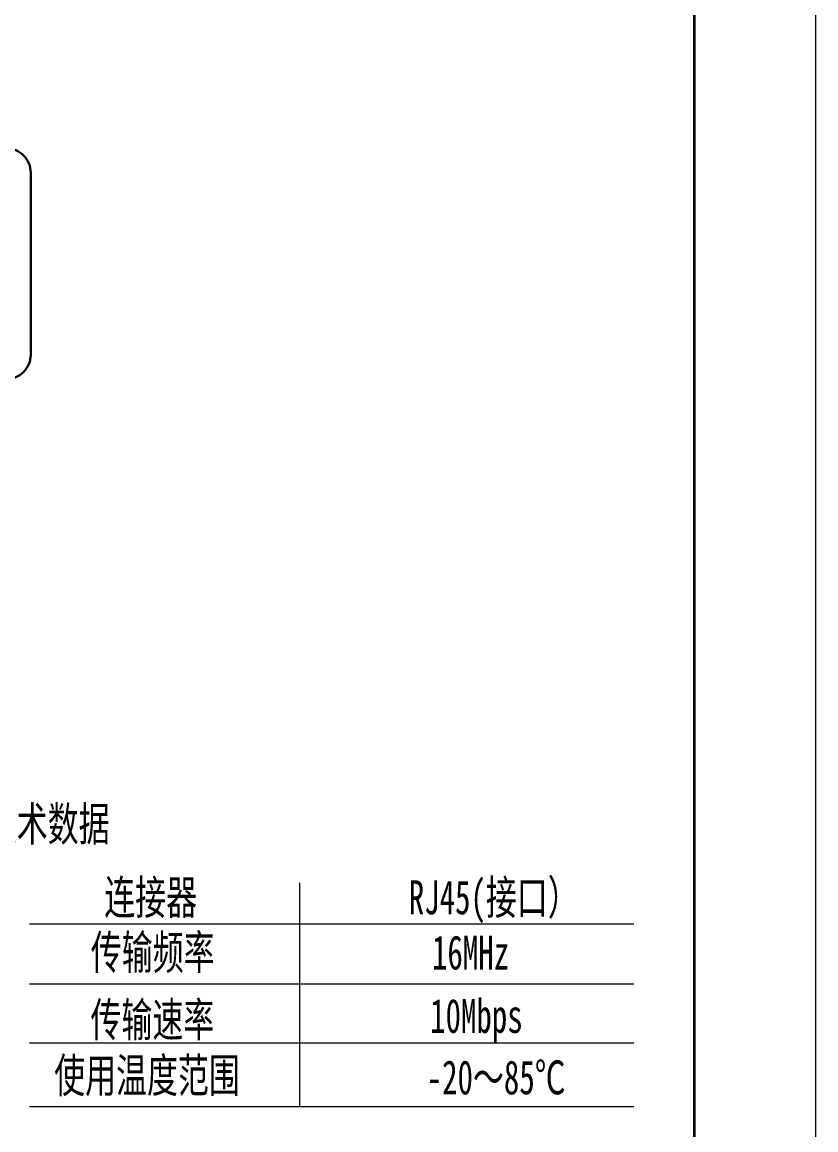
# Model space of a CAD drawing. Header units: millimetres. Extents: x -105 to 105, y -148 to 148.
# Drawn here: x 39.6 to 105, y -10.5 to 80.7 of the extents above; entities that cross this region are included whole.
import ezdxf

# ---------------------------------------------------------------- set-up
doc = ezdxf.new("R2010")
doc.units = ezdxf.units.MM
doc.linetypes.add('点画线', pattern=[18, 12, -2, 2, -2])
doc.layers.get('0').update_dxf_attribs({"lineweight": 18})
doc.layers.add('粗实线层', color=7, linetype='Continuous', lineweight=35)
doc.layers.add('细实线层', color=7, linetype='Continuous', lineweight=18)
doc.styles.add('标准', font='', dxfattribs={"width": 0.667, "height": 2})
doc.styles.get('标准').set_extended_font_data('SimSun')

# ---------------------------------------------------------------- blocks, each defined once
blk = doc.blocks.new('$CAXA_FRAME_13B17AC1$')
at = {"layer": '粗实线层'}
blk.add_line((95, -138.5), (95, 138.5), dxfattribs=at)
at = {"layer": '细实线层'}
blk.add_line((105, -148.5), (105, 148.5), dxfattribs=at)

msp = doc.modelspace()

# ---------------------------------------------------------------- linework, layer by layer
at = {"color": 7, "lineweight": 30, "ltscale": 0.375}
msp.add_line((40.353, 68.319), (40.353, 53.319), dxfattribs=at)
for p, q in [((62.481, 9.847), (62.481, -8.579)), ((40.249, 6.481), (90.004, 6.481)), ((40.249, 1.527), (90.004, 1.527)), ((40.249, -3.328), (90.004, -3.328)), ((40.249, -8.579), (90.004, -8.579))]:
    msp.add_line(p, q)
at = {"color": 7, "lineweight": 30}
for centre, start, end in [((38.353, 68.319), 359.99999, 90), ((38.353, 53.319), 270, 0.00001)]:
    msp.add_arc(centre, 2, start, end, dxfattribs=at)

# ---------------------------------------------------------------- block references
at = {"layer": '粗实线层'}
msp.add_blockref('$CAXA_FRAME_13B17AC1$', (0, 0), dxfattribs=at)

# ---------------------------------------------------------------- texts
at = {"linetype": '点画线', "style": '标准', "width": 0.667}
for s, p in [('技术数据', (36.655, 13.297)), ('连接器 ', (46.408, 7.253)), ('RJ45(接口） ', (71.478, 7.253)), ('传输频率', (45.302, 2.729)), ('传输速率', (45.276, -2.825)), ('使用温度范围', (42.284, -7.409))]:
    msp.add_text(s, height=2.8, dxfattribs=at).set_placement(p)
at = {"style": '标准', "width": 0.667}
for s, p in [('16MHz', (73.39, 2.706)), ('10Mbps', (73.241, -2.51)), ('-20～85℃', (72.955, -7.571))]:
    msp.add_text(s, height=2.8, dxfattribs=at).set_placement(p)

doc.saveas('drawing.dxf')
